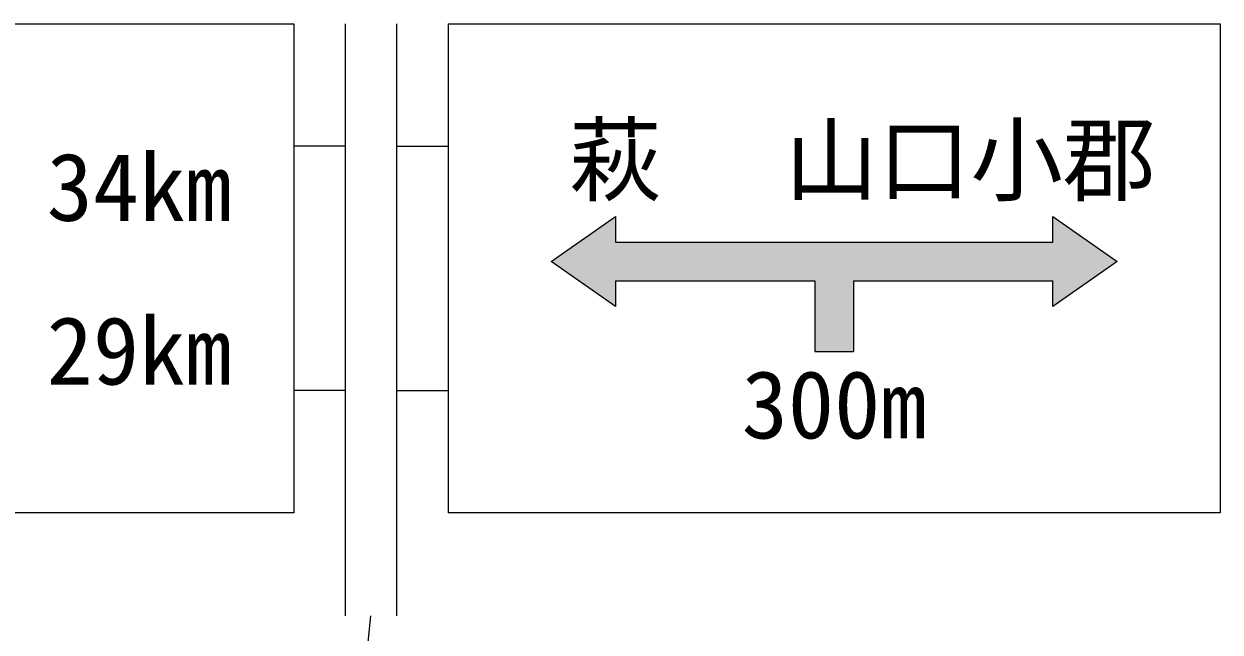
# Model space of a CAD drawing. Units: millimetres, scale not verified. Extents: x 40000 to 680000, y 20000 to 380000.
# Drawn here: x 331178 to 354420, y 318666 to 330482 of the extents above; entities that cross this region are included whole.
import ezdxf
from ezdxf.enums import TextEntityAlignment as Align

# ---------------------------------------------------------------- set-up
doc = ezdxf.new("R2010")
doc.units = ezdxf.units.MM
doc.header["$LTSCALE"] = 1000
doc.layers.add('S-STR-STRC', color=7, linetype='Continuous', lineweight=25)
doc.styles.add('ＭＳ ゴシック', font='')
doc.styles.get('ＭＳ ゴシック').set_extended_font_data('MS Gothic')

msp = doc.modelspace()

# ---------------------------------------------------------------- hatches: boundary and pattern name
at = {"layer": 'S-STR-STRC'}
for points in [[(342670, 326742), (342670, 326242), (342670, 325492), (342670, 324992), (341420, 325867)], [(342670, 326742), (342670, 326242), (351170, 326242), (351170, 326742), (352420, 325867), (351170, 324992), (351170, 325492), (347295, 325492), (347295, 324117), (346545, 324117), (346545, 325492), (342670, 325492), (342670, 324992), (341420, 325867)], [(351170, 326242), (351170, 326742), (352420, 325867), (351170, 324992), (351170, 325492)], [(342670, 326242), (346545, 326242), (346545, 325492), (342670, 325492)], [(346545, 326242), (347295, 326242), (347295, 325492), (346545, 325492)], [(347295, 326242), (351170, 326242), (351170, 325492), (347295, 325492)], [(346545, 325492), (347295, 325492), (347295, 324117), (346545, 324117)]]:
    msp.add_hatch(color=256, dxfattribs=at).paths.add_polyline_path(points)

# ---------------------------------------------------------------- linework, layer by layer
for p, q in [((321420, 330482), (336420, 330482)), ((336420, 330482), (336420, 320982)), ((337420, 330482), (337420, 318982)), ((338420, 330482), (338420, 318982)), ((339420, 330482), (354420, 330482)), ((339420, 330482), (339420, 320982)), ((354420, 330482), (354420, 320982)), ((337420, 328107), (336420, 328107)), ((338420, 328107), (339420, 328107)), ((341420, 325867), (342670, 326742)), ((342670, 326742), (342670, 326242)), ((351170, 326742), (352420, 325867)), ((351170, 326242), (351170, 326742)), ((342670, 326242), (351170, 326242)), ((342670, 324992), (341420, 325867)), ((352420, 325867), (351170, 324992)), ((342670, 325492), (346545, 325492)), ((342670, 325492), (342670, 324992)), ((346545, 325492), (346545, 324117)), ((347295, 325492), (347295, 324117)), ((347295, 325492), (351170, 325492)), ((351170, 324992), (351170, 325492)), ((346545, 324117), (347295, 324117)), ((337420, 323357), (336420, 323357)), ((338420, 323357), (339420, 323357)), ((336420, 320982), (321420, 320982)), ((354420, 320982), (339420, 320982)), ((333162, 271371), (337920, 318982))]:
    msp.add_line(p, q, dxfattribs=at)

# ---------------------------------------------------------------- texts
at = {"layer": 'S-STR-STRC', "style": 'ＭＳ ゴシック'}
msp.add_text('萩', height=1320, dxfattribs=at).set_placement((342670, 327842), align=Align.MIDDLE_CENTER)
msp.add_text('山口小郡', height=1320, dxfattribs=at).set_placement((353170, 327842), align=Align.MIDDLE_RIGHT)
for s, p in [('34km', (331620, 327316)), ('29km', (331620, 324135))]:
    msp.add_text(s, height=1320, dxfattribs=at).set_placement(p, align=Align.MIDDLE_LEFT)
msp.add_text('300m', height=1320, dxfattribs=at).set_placement((346920, 323748), align=Align.TOP_CENTER)

doc.saveas('drawing.dxf')
